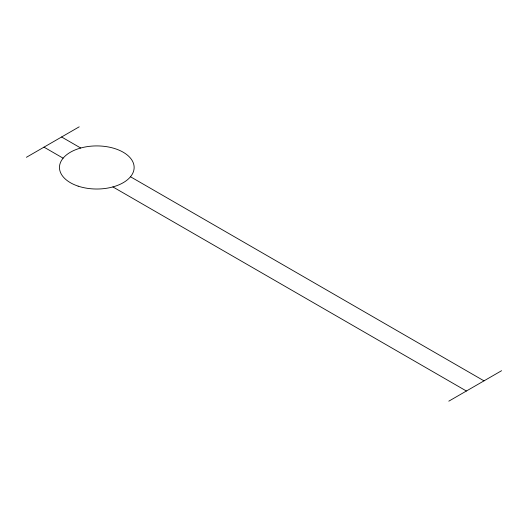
<?xml version="1.0" encoding="UTF-8"?>
<svg xmlns="http://www.w3.org/2000/svg" width="528" height="528" viewBox="0 0 528 528"><rect width="100%" height="100%" fill="white"/><g stroke="black" fill="none" stroke-linecap="round" stroke-linejoin="round"><path stroke-width="0.79" d="M26.4 157.304L79.2 126.826M448.8 401.174L501.6 370.696M61.598 136.983L80.711 148.018M130.489 176.755L483.998 380.853M44.002 147.147L63.109 158.176M112.893 186.919L466.402 391.017M78.131 186.133A37.336 21.556 0 0 0 134.138 167.468A37.336 21.556 0 0 0 78.131 148.804A37.336 21.556 0 0 0 78.131 186.133"/></g></svg>
